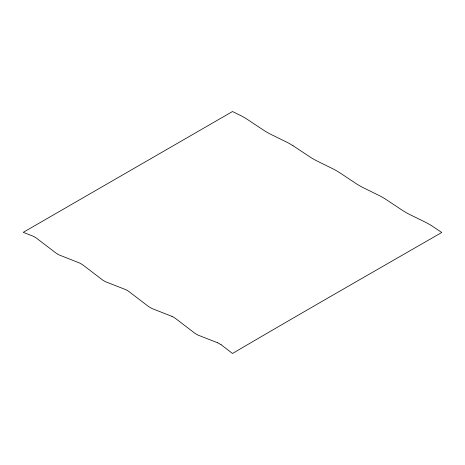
<?xml version="1.0" encoding="UTF-8"?>
<svg xmlns="http://www.w3.org/2000/svg" width="465" height="465" viewBox="0 0 465 465"><rect width="100%" height="100%" fill="white"/><g stroke="black" fill="none" stroke-linecap="round" stroke-linejoin="round"><path stroke-width="0.7" d="M217.789 342.833L198.171 335.172A47.093 27.191 60 0 1 194.899 333.283L175.282 318.287A47.11 27.197 60 0 0 172.015 316.374M172.015 316.38L152.398 308.719A47.291 27.301 60 0 1 148.312 306.359L128.695 291.363A47.11 27.203 60 0 0 125.422 289.497L105.805 281.842A47.093 27.191 60 0 1 102.538 279.959L82.921 264.963A47.128 27.208 60 0 0 79.649 263.045L59.212 254.965A47.151 27.226 60 0 1 55.945 253.036L36.328 238.045A47.099 27.191 60 0 0 33.062 236.168L23.25 232.343L232.5 111.53L241.492 115.959A110.728 63.932 60 0 1 246.398 118.784L264.376 130.688A111.385 64.309 60 0 0 270.101 133.984L287.265 142.406A111.408 64.321 60 0 1 292.985 145.696M292.985 145.696L310.969 157.6A110.716 63.926 60 0 0 315.875 160.431L333.858 169.289A111.437 64.339 60 0 1 339.578 172.614L356.742 184.012A111.379 64.304 60 0 0 362.462 187.314L379.626 195.736A111.443 64.339 60 0 1 385.351 199.02L403.335 210.924A110.716 63.926 60 0 0 408.235 213.761L426.219 222.619A111.402 64.321 60 0 1 431.944 225.932L441.75 232.477C371.93 272.682 301.988 312.689 232.5 353.47L221.055 344.687M217.789 342.833A47.134 27.214 60 0 1 221.055 344.687"/></g></svg>
